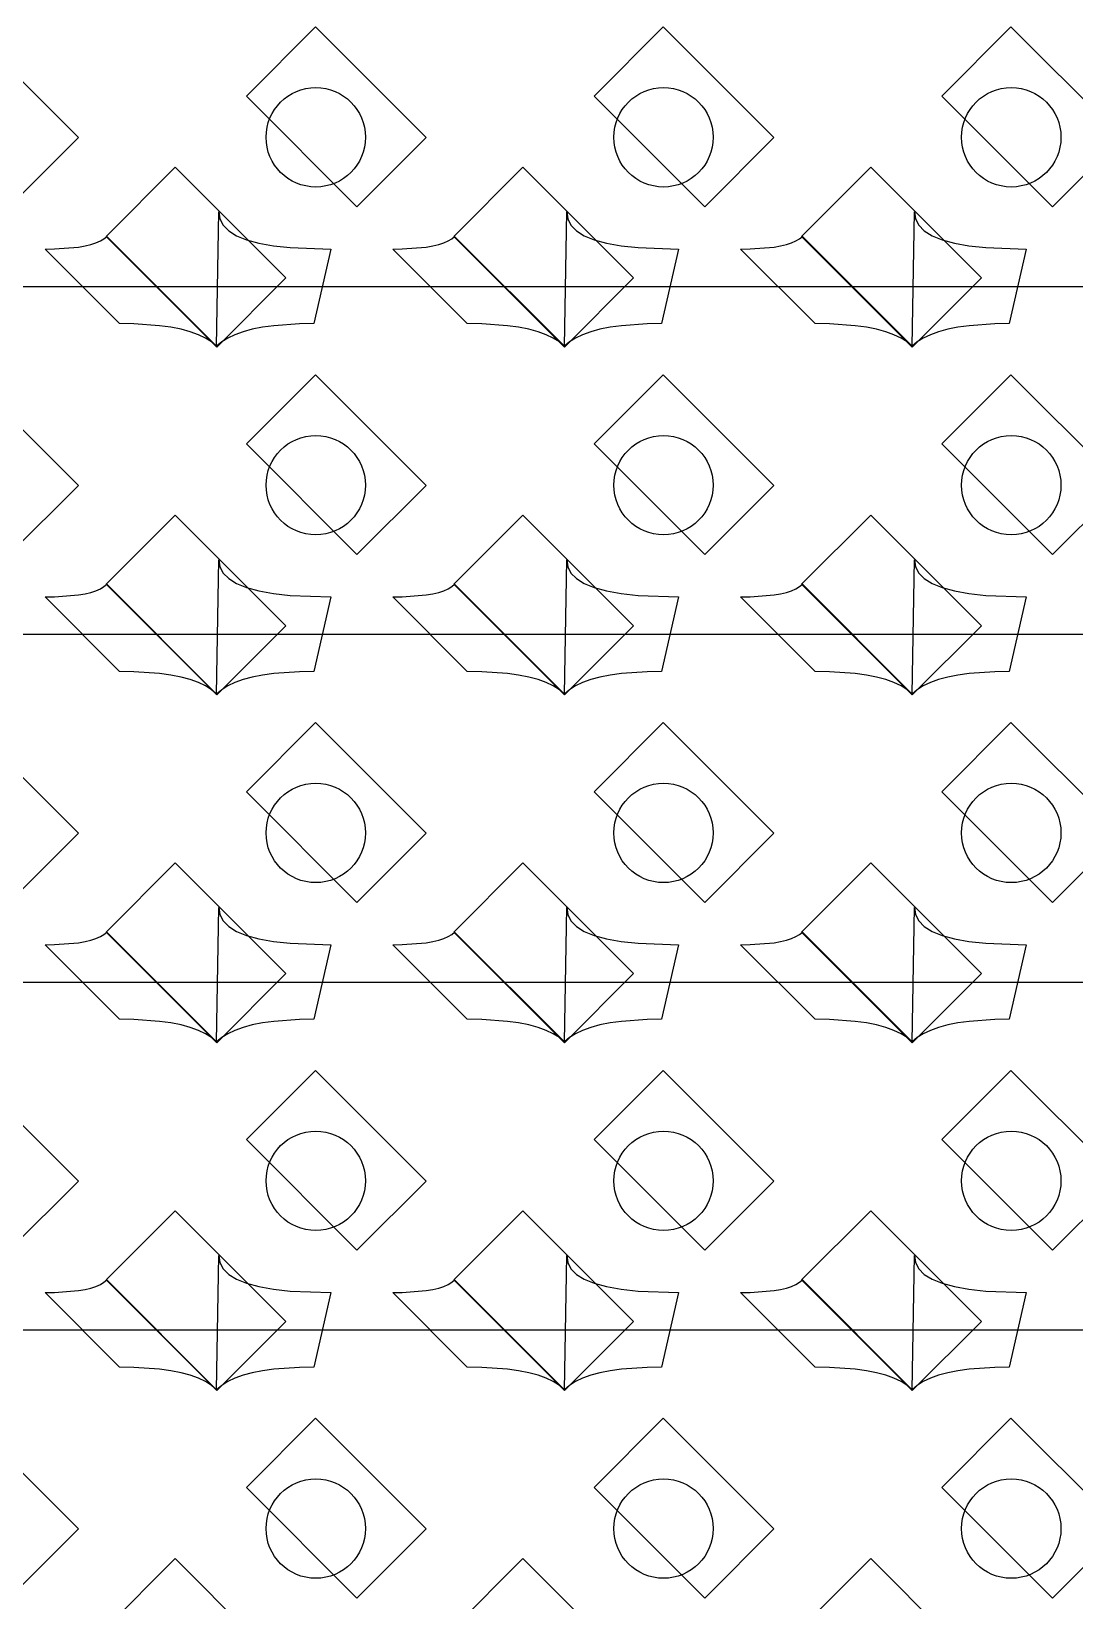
# Model space of a CAD drawing. Header units: inches. Extents: x 0.07 to 4.39, y 0.05 to 2.95.
# Drawn here: x 1.6828 to 1.8928, y 1.4955 to 1.8113 of the extents above; entities that cross this region are included whole.
import ezdxf

# ---------------------------------------------------------------- set-up
doc = ezdxf.new("R2010")
doc.units = ezdxf.units.IN
doc.header["$MEASUREMENT"] = 0
doc.layers.add('Top Layer', color=1, linetype='Continuous')

# ---------------------------------------------------------------- blocks, each defined once
blk = doc.blocks.new('0805_P_______________432')
at = {"layer": 'Top Layer'}
for p, q in [((-0.03937, 0.01575), (-0.01969, 0.01575)), ((-0.03937, -0.01575), (-0.03937, 0.01575)), ((-0.01969, 0.01575), (-0.01969, -0.01575)), ((0.01969, 0.01575), (0.03937, 0.01575)), ((0.01969, -0.01575), (0.01969, 0.01575)), ((0.03937, 0.01575), (0.03937, -0.01575)), ((-0.01969, -0.01575), (-0.03937, -0.01575)), ((0.03937, -0.01575), (0.01969, -0.01575))]:
    blk.add_line(p, q, dxfattribs=at)
blk = doc.blocks.new('0805_P_______________433')
at = {"layer": 'Top Layer'}
for p, q in [((-0.03937, 0.01575), (-0.01969, 0.01575)), ((-0.03937, -0.01575), (-0.03937, 0.01575)), ((-0.01969, 0.01575), (-0.01969, -0.01575)), ((0.01969, 0.01575), (0.03937, 0.01575)), ((0.01969, -0.01575), (0.01969, 0.01575)), ((0.03937, 0.01575), (0.03937, -0.01575)), ((-0.01969, -0.01575), (-0.03937, -0.01575)), ((0.03937, -0.01575), (0.01969, -0.01575))]:
    blk.add_line(p, q, dxfattribs=at)
blk = doc.blocks.new('0805_P_______________434')
at = {"layer": 'Top Layer'}
for p, q in [((-0.03937, 0.01575), (-0.01969, 0.01575)), ((-0.03937, -0.01575), (-0.03937, 0.01575)), ((-0.01969, 0.01575), (-0.01969, -0.01575)), ((0.01969, 0.01575), (0.03937, 0.01575)), ((0.01969, -0.01575), (0.01969, 0.01575)), ((0.03937, 0.01575), (0.03937, -0.01575)), ((-0.01969, -0.01575), (-0.03937, -0.01575)), ((0.03937, -0.01575), (0.01969, -0.01575))]:
    blk.add_line(p, q, dxfattribs=at)
blk = doc.blocks.new('0805_P_______________435')
at = {"layer": 'Top Layer'}
for p, q in [((-0.03937, 0.01575), (-0.01969, 0.01575)), ((-0.03937, -0.01575), (-0.03937, 0.01575)), ((-0.01969, 0.01575), (-0.01969, -0.01575)), ((0.01969, 0.01575), (0.03937, 0.01575)), ((0.01969, -0.01575), (0.01969, 0.01575)), ((0.03937, 0.01575), (0.03937, -0.01575)), ((-0.01969, -0.01575), (-0.03937, -0.01575)), ((0.03937, -0.01575), (0.01969, -0.01575))]:
    blk.add_line(p, q, dxfattribs=at)
blk = doc.blocks.new('0805_P_______________472')
at = {"layer": 'Top Layer'}
for p, q in [((-0.03937, 0.01575), (-0.01969, 0.01575)), ((-0.03937, -0.01575), (-0.03937, 0.01575)), ((-0.01969, 0.01575), (-0.01969, -0.01575)), ((0.01969, 0.01575), (0.03937, 0.01575)), ((0.01969, -0.01575), (0.01969, 0.01575)), ((0.03937, 0.01575), (0.03937, -0.01575)), ((-0.01969, -0.01575), (-0.03937, -0.01575)), ((0.03937, -0.01575), (0.01969, -0.01575))]:
    blk.add_line(p, q, dxfattribs=at)
blk = doc.blocks.new('0805_P_______________473')
at = {"layer": 'Top Layer'}
for p, q in [((-0.03937, 0.01575), (-0.01969, 0.01575)), ((-0.03937, -0.01575), (-0.03937, 0.01575)), ((-0.01969, 0.01575), (-0.01969, -0.01575)), ((0.01969, 0.01575), (0.03937, 0.01575)), ((0.01969, -0.01575), (0.01969, 0.01575)), ((0.03937, 0.01575), (0.03937, -0.01575)), ((-0.01969, -0.01575), (-0.03937, -0.01575)), ((0.03937, -0.01575), (0.01969, -0.01575))]:
    blk.add_line(p, q, dxfattribs=at)
blk = doc.blocks.new('0805_P_______________474')
at = {"layer": 'Top Layer'}
for p, q in [((-0.03937, 0.01575), (-0.01969, 0.01575)), ((-0.03937, -0.01575), (-0.03937, 0.01575)), ((-0.01969, 0.01575), (-0.01969, -0.01575)), ((0.01969, 0.01575), (0.03937, 0.01575)), ((0.01969, -0.01575), (0.01969, 0.01575)), ((0.03937, 0.01575), (0.03937, -0.01575)), ((-0.01969, -0.01575), (-0.03937, -0.01575)), ((0.03937, -0.01575), (0.01969, -0.01575))]:
    blk.add_line(p, q, dxfattribs=at)
blk = doc.blocks.new('0805_P_______________475')
at = {"layer": 'Top Layer'}
for p, q in [((-0.03937, 0.01575), (-0.01969, 0.01575)), ((-0.03937, -0.01575), (-0.03937, 0.01575)), ((-0.01969, 0.01575), (-0.01969, -0.01575)), ((0.01969, 0.01575), (0.03937, 0.01575)), ((0.01969, -0.01575), (0.01969, 0.01575)), ((0.03937, 0.01575), (0.03937, -0.01575)), ((-0.01969, -0.01575), (-0.03937, -0.01575)), ((0.03937, -0.01575), (0.01969, -0.01575))]:
    blk.add_line(p, q, dxfattribs=at)
blk = doc.blocks.new('0805_P_______________512')
at = {"layer": 'Top Layer'}
for p, q in [((-0.03937, 0.01575), (-0.01969, 0.01575)), ((-0.03937, -0.01575), (-0.03937, 0.01575)), ((-0.01969, 0.01575), (-0.01969, -0.01575)), ((0.01969, 0.01575), (0.03937, 0.01575)), ((0.01969, -0.01575), (0.01969, 0.01575)), ((0.03937, 0.01575), (0.03937, -0.01575)), ((-0.01969, -0.01575), (-0.03937, -0.01575)), ((0.03937, -0.01575), (0.01969, -0.01575))]:
    blk.add_line(p, q, dxfattribs=at)
blk = doc.blocks.new('0805_P_______________513')
at = {"layer": 'Top Layer'}
for p, q in [((-0.03937, 0.01575), (-0.01969, 0.01575)), ((-0.03937, -0.01575), (-0.03937, 0.01575)), ((-0.01969, 0.01575), (-0.01969, -0.01575)), ((0.01969, 0.01575), (0.03937, 0.01575)), ((0.01969, -0.01575), (0.01969, 0.01575)), ((0.03937, 0.01575), (0.03937, -0.01575)), ((-0.01969, -0.01575), (-0.03937, -0.01575)), ((0.03937, -0.01575), (0.01969, -0.01575))]:
    blk.add_line(p, q, dxfattribs=at)
blk = doc.blocks.new('0805_P_______________514')
at = {"layer": 'Top Layer'}
for p, q in [((-0.03937, 0.01575), (-0.01969, 0.01575)), ((-0.03937, -0.01575), (-0.03937, 0.01575)), ((-0.01969, 0.01575), (-0.01969, -0.01575)), ((0.01969, 0.01575), (0.03937, 0.01575)), ((0.01969, -0.01575), (0.01969, 0.01575)), ((0.03937, 0.01575), (0.03937, -0.01575)), ((-0.01969, -0.01575), (-0.03937, -0.01575)), ((0.03937, -0.01575), (0.01969, -0.01575))]:
    blk.add_line(p, q, dxfattribs=at)
blk = doc.blocks.new('0805_P_______________515')
at = {"layer": 'Top Layer'}
for p, q in [((-0.03937, 0.01575), (-0.01969, 0.01575)), ((-0.03937, -0.01575), (-0.03937, 0.01575)), ((-0.01969, 0.01575), (-0.01969, -0.01575)), ((0.01969, 0.01575), (0.03937, 0.01575)), ((0.01969, -0.01575), (0.01969, 0.01575)), ((0.03937, 0.01575), (0.03937, -0.01575)), ((-0.01969, -0.01575), (-0.03937, -0.01575)), ((0.03937, -0.01575), (0.01969, -0.01575))]:
    blk.add_line(p, q, dxfattribs=at)
blk = doc.blocks.new('0805_P_______________552')
at = {"layer": 'Top Layer'}
for p, q in [((-0.03937, 0.01575), (-0.01969, 0.01575)), ((-0.03937, -0.01575), (-0.03937, 0.01575)), ((-0.01969, 0.01575), (-0.01969, -0.01575)), ((0.01969, 0.01575), (0.03937, 0.01575)), ((0.01969, -0.01575), (0.01969, 0.01575)), ((0.03937, 0.01575), (0.03937, -0.01575)), ((-0.01969, -0.01575), (-0.03937, -0.01575)), ((0.03937, -0.01575), (0.01969, -0.01575))]:
    blk.add_line(p, q, dxfattribs=at)
blk = doc.blocks.new('0805_P_______________553')
at = {"layer": 'Top Layer'}
for p, q in [((-0.03937, 0.01575), (-0.01969, 0.01575)), ((-0.03937, -0.01575), (-0.03937, 0.01575)), ((-0.01969, 0.01575), (-0.01969, -0.01575)), ((0.01969, 0.01575), (0.03937, 0.01575)), ((0.01969, -0.01575), (0.01969, 0.01575)), ((0.03937, 0.01575), (0.03937, -0.01575)), ((-0.01969, -0.01575), (-0.03937, -0.01575)), ((0.03937, -0.01575), (0.01969, -0.01575))]:
    blk.add_line(p, q, dxfattribs=at)
blk = doc.blocks.new('0805_P_______________554')
at = {"layer": 'Top Layer'}
for p, q in [((-0.03937, 0.01575), (-0.01969, 0.01575)), ((-0.03937, -0.01575), (-0.03937, 0.01575)), ((-0.01969, 0.01575), (-0.01969, -0.01575)), ((0.01969, 0.01575), (0.03937, 0.01575)), ((0.01969, -0.01575), (0.01969, 0.01575)), ((0.03937, 0.01575), (0.03937, -0.01575)), ((-0.01969, -0.01575), (-0.03937, -0.01575)), ((0.03937, -0.01575), (0.01969, -0.01575))]:
    blk.add_line(p, q, dxfattribs=at)
blk = doc.blocks.new('0805_P_______________555')
at = {"layer": 'Top Layer'}
for p, q in [((-0.03937, 0.01575), (-0.01969, 0.01575)), ((-0.03937, -0.01575), (-0.03937, 0.01575)), ((-0.01969, 0.01575), (-0.01969, -0.01575)), ((0.01969, 0.01575), (0.03937, 0.01575)), ((0.01969, -0.01575), (0.01969, 0.01575)), ((0.03937, 0.01575), (0.03937, -0.01575)), ((-0.01969, -0.01575), (-0.03937, -0.01575)), ((0.03937, -0.01575), (0.01969, -0.01575))]:
    blk.add_line(p, q, dxfattribs=at)
blk = doc.blocks.new('0805_P_______________592')
at = {"layer": 'Top Layer'}
for p, q in [((-0.03937, 0.01575), (-0.01969, 0.01575)), ((-0.03937, -0.01575), (-0.03937, 0.01575)), ((-0.01969, 0.01575), (-0.01969, -0.01575)), ((0.01969, 0.01575), (0.03937, 0.01575)), ((0.01969, -0.01575), (0.01969, 0.01575)), ((0.03937, 0.01575), (0.03937, -0.01575)), ((-0.01969, -0.01575), (-0.03937, -0.01575)), ((0.03937, -0.01575), (0.01969, -0.01575))]:
    blk.add_line(p, q, dxfattribs=at)
blk = doc.blocks.new('0805_P_______________593')
at = {"layer": 'Top Layer'}
for p, q in [((-0.03937, 0.01575), (-0.01969, 0.01575)), ((-0.03937, -0.01575), (-0.03937, 0.01575)), ((-0.01969, 0.01575), (-0.01969, -0.01575)), ((0.01969, 0.01575), (0.03937, 0.01575)), ((0.01969, -0.01575), (0.01969, 0.01575)), ((0.03937, 0.01575), (0.03937, -0.01575)), ((-0.01969, -0.01575), (-0.03937, -0.01575)), ((0.03937, -0.01575), (0.01969, -0.01575))]:
    blk.add_line(p, q, dxfattribs=at)
blk = doc.blocks.new('0805_P_______________594')
at = {"layer": 'Top Layer'}
for p, q in [((-0.03937, 0.01575), (-0.01969, 0.01575)), ((-0.03937, -0.01575), (-0.03937, 0.01575)), ((-0.01969, 0.01575), (-0.01969, -0.01575)), ((0.01969, 0.01575), (0.03937, 0.01575)), ((0.01969, -0.01575), (0.01969, 0.01575)), ((0.03937, 0.01575), (0.03937, -0.01575)), ((-0.01969, -0.01575), (-0.03937, -0.01575)), ((0.03937, -0.01575), (0.01969, -0.01575))]:
    blk.add_line(p, q, dxfattribs=at)
blk = doc.blocks.new('0805_P_______________595')
at = {"layer": 'Top Layer'}
for p, q in [((-0.03937, 0.01575), (-0.01969, 0.01575)), ((-0.03937, -0.01575), (-0.03937, 0.01575)), ((-0.01969, 0.01575), (-0.01969, -0.01575)), ((0.01969, 0.01575), (0.03937, 0.01575)), ((0.01969, -0.01575), (0.01969, 0.01575)), ((0.03937, 0.01575), (0.03937, -0.01575)), ((-0.01969, -0.01575), (-0.03937, -0.01575)), ((0.03937, -0.01575), (0.01969, -0.01575))]:
    blk.add_line(p, q, dxfattribs=at)
blk = doc.blocks.new('0805_P_______________632')
at = {"layer": 'Top Layer'}
for p, q in [((-0.03937, 0.01575), (-0.01969, 0.01575)), ((-0.03937, -0.01575), (-0.03937, 0.01575)), ((-0.01969, 0.01575), (-0.01969, -0.01575)), ((0.01969, 0.01575), (0.03937, 0.01575)), ((0.01969, -0.01575), (0.01969, 0.01575)), ((0.03937, 0.01575), (0.03937, -0.01575)), ((-0.01969, -0.01575), (-0.03937, -0.01575)), ((0.03937, -0.01575), (0.01969, -0.01575))]:
    blk.add_line(p, q, dxfattribs=at)
blk = doc.blocks.new('0805_P_______________633')
at = {"layer": 'Top Layer'}
for p, q in [((-0.03937, 0.01575), (-0.01969, 0.01575)), ((-0.03937, -0.01575), (-0.03937, 0.01575)), ((-0.01969, 0.01575), (-0.01969, -0.01575)), ((0.01969, 0.01575), (0.03937, 0.01575)), ((0.01969, -0.01575), (0.01969, 0.01575)), ((0.03937, 0.01575), (0.03937, -0.01575)), ((-0.01969, -0.01575), (-0.03937, -0.01575)), ((0.03937, -0.01575), (0.01969, -0.01575))]:
    blk.add_line(p, q, dxfattribs=at)
blk = doc.blocks.new('0805_P_______________634')
at = {"layer": 'Top Layer'}
for p, q in [((-0.03937, 0.01575), (-0.01969, 0.01575)), ((-0.03937, -0.01575), (-0.03937, 0.01575)), ((-0.01969, 0.01575), (-0.01969, -0.01575)), ((0.01969, 0.01575), (0.03937, 0.01575)), ((0.01969, -0.01575), (0.01969, 0.01575)), ((0.03937, 0.01575), (0.03937, -0.01575)), ((-0.01969, -0.01575), (-0.03937, -0.01575)), ((0.03937, -0.01575), (0.01969, -0.01575))]:
    blk.add_line(p, q, dxfattribs=at)
blk = doc.blocks.new('0805_P_______________635')
at = {"layer": 'Top Layer'}
for p, q in [((-0.03937, 0.01575), (-0.01969, 0.01575)), ((-0.03937, -0.01575), (-0.03937, 0.01575)), ((-0.01969, 0.01575), (-0.01969, -0.01575)), ((0.01969, 0.01575), (0.03937, 0.01575)), ((0.01969, -0.01575), (0.01969, 0.01575)), ((0.03937, 0.01575), (0.03937, -0.01575)), ((-0.01969, -0.01575), (-0.03937, -0.01575)), ((0.03937, -0.01575), (0.01969, -0.01575))]:
    blk.add_line(p, q, dxfattribs=at)

msp = doc.modelspace()

# ---------------------------------------------------------------- linework, layer by layer
at = {"layer": 'Top Layer'}
for p, q in [((1.72005, 1.74795), (1.72051, 1.775)), ((1.72051, 1.775), (1.72071, 1.77357)), ((1.79005, 1.74795), (1.79051, 1.775)), ((1.79051, 1.775), (1.79071, 1.77357)), ((1.86005, 1.74795), (1.86051, 1.775)), ((1.86051, 1.775), (1.86071, 1.77357)), ((1.72071, 1.77357), (1.72137, 1.7723)), ((1.72137, 1.7723), (1.72248, 1.77117)), ((1.79071, 1.77357), (1.79137, 1.7723)), ((1.79137, 1.7723), (1.79248, 1.77117)), ((1.86071, 1.77357), (1.86137, 1.7723)), ((1.86137, 1.7723), (1.86248, 1.77117)), ((1.69474, 1.76842), (1.69576, 1.76875)), ((1.69576, 1.76875), (1.69664, 1.76914)), ((1.69664, 1.76914), (1.69737, 1.76957)), ((1.69737, 1.76957), (1.69795, 1.77005)), ((1.69795, 1.77005), (1.72005, 1.74795)), ((1.72248, 1.77117), (1.72405, 1.7702)), ((1.72405, 1.7702), (1.72607, 1.76937)), ((1.72607, 1.76937), (1.72855, 1.7687)), ((1.72855, 1.7687), (1.73148, 1.76818)), ((1.76474, 1.76842), (1.76576, 1.76875)), ((1.76576, 1.76875), (1.76664, 1.76914)), ((1.76664, 1.76914), (1.76737, 1.76957)), ((1.76737, 1.76957), (1.76795, 1.77005)), ((1.76795, 1.77005), (1.79005, 1.74795)), ((1.79248, 1.77117), (1.79405, 1.7702)), ((1.79405, 1.7702), (1.79607, 1.76937)), ((1.79607, 1.76937), (1.79855, 1.7687)), ((1.79855, 1.7687), (1.80148, 1.76818)), ((1.83474, 1.76842), (1.83576, 1.76875)), ((1.83576, 1.76875), (1.83664, 1.76914)), ((1.83664, 1.76914), (1.83737, 1.76957)), ((1.83737, 1.76957), (1.83795, 1.77005)), ((1.83795, 1.77005), (1.86005, 1.74795)), ((1.86248, 1.77117), (1.86405, 1.7702)), ((1.86405, 1.7702), (1.86607, 1.76937)), ((1.86607, 1.76937), (1.86855, 1.7687)), ((1.86855, 1.7687), (1.87148, 1.76818)), ((1.68551, 1.7675), (1.68741, 1.76753)), ((1.70051, 1.7525), (1.68551, 1.7675)), ((1.68741, 1.76753), (1.69225, 1.76791)), ((1.69225, 1.76791), (1.69356, 1.76814)), ((1.69356, 1.76814), (1.69474, 1.76842)), ((1.73148, 1.76818), (1.73487, 1.7678)), ((1.73487, 1.7678), (1.74301, 1.7675)), ((1.74301, 1.7675), (1.7396, 1.7525)), ((1.75551, 1.7675), (1.75741, 1.76753)), ((1.77051, 1.7525), (1.75551, 1.7675)), ((1.75741, 1.76753), (1.76225, 1.76791)), ((1.76225, 1.76791), (1.76356, 1.76814)), ((1.76356, 1.76814), (1.76474, 1.76842)), ((1.80148, 1.76818), (1.80487, 1.7678)), ((1.80487, 1.7678), (1.81301, 1.7675)), ((1.81301, 1.7675), (1.8096, 1.7525)), ((1.82551, 1.7675), (1.82741, 1.76753)), ((1.84051, 1.7525), (1.82551, 1.7675)), ((1.82741, 1.76753), (1.83225, 1.76791)), ((1.83225, 1.76791), (1.83356, 1.76814)), ((1.83356, 1.76814), (1.83474, 1.76842)), ((1.87148, 1.76818), (1.87487, 1.7678)), ((1.87487, 1.7678), (1.88301, 1.7675)), ((1.88301, 1.7675), (1.8796, 1.7525)), ((1.57588, 1.76), (1.78588, 1.76)), ((1.78588, 1.76), (2.13588, 1.76)), ((1.7034, 1.75245), (1.70051, 1.7525)), ((1.70857, 1.75209), (1.7034, 1.75245)), ((1.71084, 1.75177), (1.70857, 1.75209)), ((1.7129, 1.75136), (1.71084, 1.75177)), ((1.71475, 1.75086), (1.7129, 1.75136)), ((1.71639, 1.75027), (1.71475, 1.75086)), ((1.71782, 1.74959), (1.71639, 1.75027)), ((1.71904, 1.74882), (1.71782, 1.74959)), ((1.72229, 1.74959), (1.72107, 1.74882)), ((1.72372, 1.75027), (1.72229, 1.74959)), ((1.72536, 1.75086), (1.72372, 1.75027)), ((1.72721, 1.75136), (1.72536, 1.75086)), ((1.72927, 1.75177), (1.72721, 1.75136)), ((1.73154, 1.75209), (1.72927, 1.75177)), ((1.73671, 1.75245), (1.73154, 1.75209)), ((1.7396, 1.7525), (1.73671, 1.75245)), ((1.7734, 1.75245), (1.77051, 1.7525)), ((1.77857, 1.75209), (1.7734, 1.75245)), ((1.78084, 1.75177), (1.77857, 1.75209)), ((1.7829, 1.75136), (1.78084, 1.75177)), ((1.78475, 1.75086), (1.7829, 1.75136)), ((1.78639, 1.75027), (1.78475, 1.75086)), ((1.78782, 1.74959), (1.78639, 1.75027)), ((1.78904, 1.74882), (1.78782, 1.74959)), ((1.79229, 1.74959), (1.79107, 1.74882)), ((1.79372, 1.75027), (1.79229, 1.74959)), ((1.79536, 1.75086), (1.79372, 1.75027)), ((1.79721, 1.75136), (1.79536, 1.75086)), ((1.79927, 1.75177), (1.79721, 1.75136)), ((1.80154, 1.75209), (1.79927, 1.75177)), ((1.80671, 1.75245), (1.80154, 1.75209)), ((1.8096, 1.7525), (1.80671, 1.75245)), ((1.8434, 1.75245), (1.84051, 1.7525)), ((1.84857, 1.75209), (1.8434, 1.75245)), ((1.85084, 1.75177), (1.84857, 1.75209)), ((1.8529, 1.75136), (1.85084, 1.75177)), ((1.85475, 1.75086), (1.8529, 1.75136)), ((1.85639, 1.75027), (1.85475, 1.75086)), ((1.85782, 1.74959), (1.85639, 1.75027)), ((1.85904, 1.74882), (1.85782, 1.74959)), ((1.86229, 1.74959), (1.86107, 1.74882)), ((1.86372, 1.75027), (1.86229, 1.74959)), ((1.86536, 1.75086), (1.86372, 1.75027)), ((1.86721, 1.75136), (1.86536, 1.75086)), ((1.86927, 1.75177), (1.86721, 1.75136)), ((1.87154, 1.75209), (1.86927, 1.75177)), ((1.87671, 1.75245), (1.87154, 1.75209)), ((1.8796, 1.7525), (1.87671, 1.75245)), ((1.72005, 1.74795), (1.71904, 1.74882)), ((1.72107, 1.74882), (1.72005, 1.74795)), ((1.79005, 1.74795), (1.78904, 1.74882)), ((1.79107, 1.74882), (1.79005, 1.74795)), ((1.86005, 1.74795), (1.85904, 1.74882)), ((1.86107, 1.74882), (1.86005, 1.74795)), ((1.72005, 1.67795), (1.72051, 1.705)), ((1.72051, 1.705), (1.72071, 1.70358)), ((1.72071, 1.70358), (1.72137, 1.7023)), ((1.72137, 1.7023), (1.72248, 1.70118)), ((1.79005, 1.67795), (1.79051, 1.705)), ((1.79051, 1.705), (1.79071, 1.70358)), ((1.79071, 1.70358), (1.79137, 1.7023)), ((1.79137, 1.7023), (1.79248, 1.70118)), ((1.86005, 1.67795), (1.86051, 1.705)), ((1.86051, 1.705), (1.86071, 1.70358)), ((1.86071, 1.70358), (1.86137, 1.7023)), ((1.86137, 1.7023), (1.86248, 1.70118)), ((1.69576, 1.69875), (1.69664, 1.69914)), ((1.69664, 1.69914), (1.69737, 1.69957)), ((1.69737, 1.69957), (1.69795, 1.70006)), ((1.69795, 1.70006), (1.72005, 1.67795)), ((1.72248, 1.70118), (1.72405, 1.7002)), ((1.72405, 1.7002), (1.72607, 1.69938)), ((1.72607, 1.69938), (1.72855, 1.6987)), ((1.76576, 1.69875), (1.76664, 1.69914)), ((1.76664, 1.69914), (1.76737, 1.69957)), ((1.76737, 1.69957), (1.76795, 1.70006)), ((1.76795, 1.70006), (1.79005, 1.67795)), ((1.79248, 1.70118), (1.79405, 1.7002)), ((1.79405, 1.7002), (1.79607, 1.69938)), ((1.79607, 1.69938), (1.79855, 1.6987)), ((1.83576, 1.69875), (1.83664, 1.69914)), ((1.83664, 1.69914), (1.83737, 1.69957)), ((1.83737, 1.69957), (1.83795, 1.70006)), ((1.83795, 1.70006), (1.86005, 1.67795)), ((1.86248, 1.70118), (1.86405, 1.7002)), ((1.86405, 1.7002), (1.86607, 1.69938)), ((1.86607, 1.69938), (1.86855, 1.6987)), ((1.68551, 1.6975), (1.68741, 1.69753)), ((1.70051, 1.6825), (1.68551, 1.6975)), ((1.68741, 1.69753), (1.69225, 1.69791)), ((1.69225, 1.69791), (1.69356, 1.69814)), ((1.69356, 1.69814), (1.69474, 1.69842)), ((1.69474, 1.69842), (1.69576, 1.69875)), ((1.72855, 1.6987), (1.73148, 1.69817)), ((1.73148, 1.69817), (1.73487, 1.6978)), ((1.73487, 1.6978), (1.74301, 1.6975)), ((1.74301, 1.6975), (1.7396, 1.6825)), ((1.75551, 1.6975), (1.75741, 1.69753)), ((1.77051, 1.6825), (1.75551, 1.6975)), ((1.75741, 1.69753), (1.76225, 1.69791)), ((1.76225, 1.69791), (1.76356, 1.69814)), ((1.76356, 1.69814), (1.76474, 1.69842)), ((1.76474, 1.69842), (1.76576, 1.69875)), ((1.79855, 1.6987), (1.80148, 1.69817)), ((1.80148, 1.69817), (1.80487, 1.6978)), ((1.80487, 1.6978), (1.81301, 1.6975)), ((1.81301, 1.6975), (1.8096, 1.6825)), ((1.82551, 1.6975), (1.82741, 1.69753)), ((1.84051, 1.6825), (1.82551, 1.6975)), ((1.82741, 1.69753), (1.83225, 1.69791)), ((1.83225, 1.69791), (1.83356, 1.69814)), ((1.83356, 1.69814), (1.83474, 1.69842)), ((1.83474, 1.69842), (1.83576, 1.69875)), ((1.86855, 1.6987), (1.87148, 1.69817)), ((1.87148, 1.69817), (1.87487, 1.6978)), ((1.87487, 1.6978), (1.88301, 1.6975)), ((1.88301, 1.6975), (1.8796, 1.6825)), ((1.64588, 1.69), (1.85588, 1.69)), ((1.85588, 1.69), (2.20588, 1.69)), ((1.7034, 1.68245), (1.70051, 1.6825)), ((1.70857, 1.68209), (1.7034, 1.68245)), ((1.71084, 1.68177), (1.70857, 1.68209)), ((1.7129, 1.68136), (1.71084, 1.68177)), ((1.71475, 1.68086), (1.7129, 1.68136)), ((1.71639, 1.68027), (1.71475, 1.68086)), ((1.71782, 1.67959), (1.71639, 1.68027)), ((1.72372, 1.68027), (1.72229, 1.67959)), ((1.72536, 1.68086), (1.72372, 1.68027)), ((1.72721, 1.68136), (1.72536, 1.68086)), ((1.72927, 1.68177), (1.72721, 1.68136)), ((1.73154, 1.68209), (1.72927, 1.68177)), ((1.73671, 1.68245), (1.73154, 1.68209)), ((1.7396, 1.6825), (1.73671, 1.68245)), ((1.7734, 1.68245), (1.77051, 1.6825)), ((1.77857, 1.68209), (1.7734, 1.68245)), ((1.78084, 1.68177), (1.77857, 1.68209)), ((1.7829, 1.68136), (1.78084, 1.68177)), ((1.78475, 1.68086), (1.7829, 1.68136)), ((1.78639, 1.68027), (1.78475, 1.68086)), ((1.78782, 1.67959), (1.78639, 1.68027)), ((1.79372, 1.68027), (1.79229, 1.67959)), ((1.79536, 1.68086), (1.79372, 1.68027)), ((1.79721, 1.68136), (1.79536, 1.68086)), ((1.79927, 1.68177), (1.79721, 1.68136)), ((1.80154, 1.68209), (1.79927, 1.68177)), ((1.80671, 1.68245), (1.80154, 1.68209)), ((1.8096, 1.6825), (1.80671, 1.68245)), ((1.8434, 1.68245), (1.84051, 1.6825)), ((1.84857, 1.68209), (1.8434, 1.68245)), ((1.85084, 1.68177), (1.84857, 1.68209)), ((1.8529, 1.68136), (1.85084, 1.68177)), ((1.85475, 1.68086), (1.8529, 1.68136)), ((1.85639, 1.68027), (1.85475, 1.68086)), ((1.85782, 1.67959), (1.85639, 1.68027)), ((1.86372, 1.68027), (1.86229, 1.67959)), ((1.86536, 1.68086), (1.86372, 1.68027)), ((1.86721, 1.68136), (1.86536, 1.68086)), ((1.86927, 1.68177), (1.86721, 1.68136)), ((1.87154, 1.68209), (1.86927, 1.68177)), ((1.87671, 1.68245), (1.87154, 1.68209)), ((1.8796, 1.6825), (1.87671, 1.68245)), ((1.71904, 1.67882), (1.71782, 1.67959)), ((1.72005, 1.67795), (1.71904, 1.67882)), ((1.72107, 1.67882), (1.72005, 1.67795)), ((1.72229, 1.67959), (1.72107, 1.67882)), ((1.78904, 1.67882), (1.78782, 1.67959)), ((1.79005, 1.67795), (1.78904, 1.67882)), ((1.79107, 1.67882), (1.79005, 1.67795)), ((1.79229, 1.67959), (1.79107, 1.67882)), ((1.85904, 1.67882), (1.85782, 1.67959)), ((1.86005, 1.67795), (1.85904, 1.67882)), ((1.86107, 1.67882), (1.86005, 1.67795)), ((1.86229, 1.67959), (1.86107, 1.67882)), ((1.72005, 1.60795), (1.72051, 1.635)), ((1.72051, 1.635), (1.72071, 1.63357)), ((1.72071, 1.63357), (1.72137, 1.6323)), ((1.79005, 1.60795), (1.79051, 1.635)), ((1.79051, 1.635), (1.79071, 1.63357)), ((1.79071, 1.63357), (1.79137, 1.6323)), ((1.86005, 1.60795), (1.86051, 1.635)), ((1.86051, 1.635), (1.86071, 1.63357)), ((1.86071, 1.63357), (1.86137, 1.6323)), ((1.69664, 1.62914), (1.69737, 1.62957)), ((1.69737, 1.62957), (1.69795, 1.63006)), ((1.69795, 1.63006), (1.72005, 1.60795)), ((1.72137, 1.6323), (1.72248, 1.63118)), ((1.72248, 1.63118), (1.72405, 1.6302)), ((1.72405, 1.6302), (1.72607, 1.62938)), ((1.76664, 1.62914), (1.76737, 1.62957)), ((1.76737, 1.62957), (1.76795, 1.63006)), ((1.76795, 1.63006), (1.79005, 1.60795)), ((1.79137, 1.6323), (1.79248, 1.63118)), ((1.79248, 1.63118), (1.79405, 1.6302)), ((1.79405, 1.6302), (1.79607, 1.62938)), ((1.83664, 1.62914), (1.83737, 1.62957)), ((1.83737, 1.62957), (1.83795, 1.63006)), ((1.83795, 1.63006), (1.86005, 1.60795)), ((1.86137, 1.6323), (1.86248, 1.63118)), ((1.86248, 1.63118), (1.86405, 1.6302)), ((1.86405, 1.6302), (1.86607, 1.62938)), ((1.68551, 1.6275), (1.68741, 1.62753)), ((1.70051, 1.6125), (1.68551, 1.6275)), ((1.68741, 1.62753), (1.69225, 1.62791)), ((1.69225, 1.62791), (1.69356, 1.62814)), ((1.69356, 1.62814), (1.69474, 1.62842)), ((1.69474, 1.62842), (1.69576, 1.62875)), ((1.69576, 1.62875), (1.69664, 1.62914)), ((1.72607, 1.62938), (1.72855, 1.6287)), ((1.72855, 1.6287), (1.73148, 1.62817)), ((1.73148, 1.62817), (1.73487, 1.6278)), ((1.73487, 1.6278), (1.74301, 1.6275)), ((1.74301, 1.6275), (1.7396, 1.6125)), ((1.75551, 1.6275), (1.75741, 1.62753)), ((1.77051, 1.6125), (1.75551, 1.6275)), ((1.75741, 1.62753), (1.76225, 1.62791)), ((1.76225, 1.62791), (1.76356, 1.62814)), ((1.76356, 1.62814), (1.76474, 1.62842)), ((1.76474, 1.62842), (1.76576, 1.62875)), ((1.76576, 1.62875), (1.76664, 1.62914)), ((1.79607, 1.62938), (1.79855, 1.6287)), ((1.79855, 1.6287), (1.80148, 1.62817)), ((1.80148, 1.62817), (1.80487, 1.6278)), ((1.80487, 1.6278), (1.81301, 1.6275)), ((1.81301, 1.6275), (1.8096, 1.6125)), ((1.82551, 1.6275), (1.82741, 1.62753)), ((1.84051, 1.6125), (1.82551, 1.6275)), ((1.82741, 1.62753), (1.83225, 1.62791)), ((1.83225, 1.62791), (1.83356, 1.62814)), ((1.83356, 1.62814), (1.83474, 1.62842)), ((1.83474, 1.62842), (1.83576, 1.62875)), ((1.83576, 1.62875), (1.83664, 1.62914)), ((1.86607, 1.62938), (1.86855, 1.6287)), ((1.86855, 1.6287), (1.87148, 1.62817)), ((1.87148, 1.62817), (1.87487, 1.6278)), ((1.87487, 1.6278), (1.88301, 1.6275)), ((1.88301, 1.6275), (1.8796, 1.6125)), ((1.57588, 1.62), (1.78588, 1.62)), ((1.78588, 1.62), (1.99588, 1.62)), ((1.7034, 1.61245), (1.70051, 1.6125)), ((1.70857, 1.61209), (1.7034, 1.61245)), ((1.71084, 1.61177), (1.70857, 1.61209)), ((1.7129, 1.61136), (1.71084, 1.61177)), ((1.71475, 1.61086), (1.7129, 1.61136)), ((1.71639, 1.61027), (1.71475, 1.61086)), ((1.72536, 1.61086), (1.72372, 1.61027)), ((1.72721, 1.61136), (1.72536, 1.61086)), ((1.72927, 1.61177), (1.72721, 1.61136)), ((1.73154, 1.61209), (1.72927, 1.61177)), ((1.73671, 1.61245), (1.73154, 1.61209)), ((1.7396, 1.6125), (1.73671, 1.61245)), ((1.7734, 1.61245), (1.77051, 1.6125)), ((1.77857, 1.61209), (1.7734, 1.61245)), ((1.78084, 1.61177), (1.77857, 1.61209)), ((1.7829, 1.61136), (1.78084, 1.61177)), ((1.78475, 1.61086), (1.7829, 1.61136)), ((1.78639, 1.61027), (1.78475, 1.61086)), ((1.79536, 1.61086), (1.79372, 1.61027)), ((1.79721, 1.61136), (1.79536, 1.61086)), ((1.79927, 1.61177), (1.79721, 1.61136)), ((1.80154, 1.61209), (1.79927, 1.61177)), ((1.80671, 1.61245), (1.80154, 1.61209)), ((1.8096, 1.6125), (1.80671, 1.61245)), ((1.8434, 1.61245), (1.84051, 1.6125)), ((1.84857, 1.61209), (1.8434, 1.61245)), ((1.85084, 1.61177), (1.84857, 1.61209)), ((1.8529, 1.61136), (1.85084, 1.61177)), ((1.85475, 1.61086), (1.8529, 1.61136)), ((1.85639, 1.61027), (1.85475, 1.61086)), ((1.86536, 1.61086), (1.86372, 1.61027)), ((1.86721, 1.61136), (1.86536, 1.61086)), ((1.86927, 1.61177), (1.86721, 1.61136)), ((1.87154, 1.61209), (1.86927, 1.61177)), ((1.87671, 1.61245), (1.87154, 1.61209)), ((1.8796, 1.6125), (1.87671, 1.61245)), ((1.71782, 1.60959), (1.71639, 1.61027)), ((1.71904, 1.60882), (1.71782, 1.60959)), ((1.72005, 1.60795), (1.71904, 1.60882)), ((1.72107, 1.60882), (1.72005, 1.60795)), ((1.72229, 1.60959), (1.72107, 1.60882)), ((1.72372, 1.61027), (1.72229, 1.60959)), ((1.78782, 1.60959), (1.78639, 1.61027)), ((1.78904, 1.60882), (1.78782, 1.60959)), ((1.79005, 1.60795), (1.78904, 1.60882)), ((1.79107, 1.60882), (1.79005, 1.60795)), ((1.79229, 1.60959), (1.79107, 1.60882)), ((1.79372, 1.61027), (1.79229, 1.60959)), ((1.85782, 1.60959), (1.85639, 1.61027)), ((1.85904, 1.60882), (1.85782, 1.60959)), ((1.86005, 1.60795), (1.85904, 1.60882)), ((1.86107, 1.60882), (1.86005, 1.60795)), ((1.86229, 1.60959), (1.86107, 1.60882)), ((1.86372, 1.61027), (1.86229, 1.60959)), ((1.72005, 1.53795), (1.72051, 1.565)), ((1.72051, 1.565), (1.72071, 1.56357)), ((1.72071, 1.56357), (1.72137, 1.5623)), ((1.79005, 1.53795), (1.79051, 1.565)), ((1.79051, 1.565), (1.79071, 1.56357)), ((1.79071, 1.56357), (1.79137, 1.5623)), ((1.86005, 1.53795), (1.86051, 1.565)), ((1.86051, 1.565), (1.86071, 1.56357)), ((1.86071, 1.56357), (1.86137, 1.5623)), ((1.72137, 1.5623), (1.72248, 1.56117)), ((1.72248, 1.56117), (1.72405, 1.5602)), ((1.72405, 1.5602), (1.72607, 1.55937)), ((1.79137, 1.5623), (1.79248, 1.56117)), ((1.79248, 1.56117), (1.79405, 1.5602)), ((1.79405, 1.5602), (1.79607, 1.55937)), ((1.86137, 1.5623), (1.86248, 1.56117)), ((1.86248, 1.56117), (1.86405, 1.5602)), ((1.86405, 1.5602), (1.86607, 1.55937)), ((1.68551, 1.5575), (1.68741, 1.55753)), ((1.70051, 1.5425), (1.68551, 1.5575)), ((1.68741, 1.55753), (1.69225, 1.55791)), ((1.69225, 1.55791), (1.69356, 1.55814)), ((1.69356, 1.55814), (1.69474, 1.55842)), ((1.69474, 1.55842), (1.69576, 1.55875)), ((1.69576, 1.55875), (1.69664, 1.55914)), ((1.69664, 1.55914), (1.69737, 1.55957)), ((1.69737, 1.55957), (1.69795, 1.56005)), ((1.69795, 1.56005), (1.72005, 1.53795)), ((1.72607, 1.55937), (1.72855, 1.5587)), ((1.72855, 1.5587), (1.73148, 1.55818)), ((1.73148, 1.55818), (1.73487, 1.5578)), ((1.73487, 1.5578), (1.74301, 1.5575)), ((1.74301, 1.5575), (1.7396, 1.5425)), ((1.75551, 1.5575), (1.75741, 1.55753)), ((1.77051, 1.5425), (1.75551, 1.5575)), ((1.75741, 1.55753), (1.76225, 1.55791)), ((1.76225, 1.55791), (1.76356, 1.55814)), ((1.76356, 1.55814), (1.76474, 1.55842)), ((1.76474, 1.55842), (1.76576, 1.55875)), ((1.76576, 1.55875), (1.76664, 1.55914)), ((1.76664, 1.55914), (1.76737, 1.55957)), ((1.76737, 1.55957), (1.76795, 1.56005)), ((1.76795, 1.56005), (1.79005, 1.53795)), ((1.79607, 1.55937), (1.79855, 1.5587)), ((1.79855, 1.5587), (1.80148, 1.55818)), ((1.80148, 1.55818), (1.80487, 1.5578)), ((1.80487, 1.5578), (1.81301, 1.5575)), ((1.81301, 1.5575), (1.8096, 1.5425)), ((1.82551, 1.5575), (1.82741, 1.55753)), ((1.84051, 1.5425), (1.82551, 1.5575)), ((1.82741, 1.55753), (1.83225, 1.55791)), ((1.83225, 1.55791), (1.83356, 1.55814)), ((1.83356, 1.55814), (1.83474, 1.55842)), ((1.83474, 1.55842), (1.83576, 1.55875)), ((1.83576, 1.55875), (1.83664, 1.55914)), ((1.83664, 1.55914), (1.83737, 1.55957)), ((1.83737, 1.55957), (1.83795, 1.56005)), ((1.83795, 1.56005), (1.86005, 1.53795)), ((1.86607, 1.55937), (1.86855, 1.5587)), ((1.86855, 1.5587), (1.87148, 1.55818)), ((1.87148, 1.55818), (1.87487, 1.5578)), ((1.87487, 1.5578), (1.88301, 1.5575)), ((1.88301, 1.5575), (1.8796, 1.5425)), ((1.57588, 1.55), (1.78588, 1.55)), ((1.78588, 1.55), (1.99588, 1.55)), ((1.7034, 1.54245), (1.70051, 1.5425)), ((1.70857, 1.54209), (1.7034, 1.54245)), ((1.71084, 1.54177), (1.70857, 1.54209)), ((1.7129, 1.54136), (1.71084, 1.54177)), ((1.71475, 1.54086), (1.7129, 1.54136)), ((1.72721, 1.54136), (1.72536, 1.54086)), ((1.72927, 1.54177), (1.72721, 1.54136)), ((1.73154, 1.54209), (1.72927, 1.54177)), ((1.73671, 1.54245), (1.73154, 1.54209)), ((1.7396, 1.5425), (1.73671, 1.54245)), ((1.7734, 1.54245), (1.77051, 1.5425)), ((1.77857, 1.54209), (1.7734, 1.54245)), ((1.78084, 1.54177), (1.77857, 1.54209)), ((1.7829, 1.54136), (1.78084, 1.54177)), ((1.78475, 1.54086), (1.7829, 1.54136)), ((1.79721, 1.54136), (1.79536, 1.54086)), ((1.79927, 1.54177), (1.79721, 1.54136)), ((1.80154, 1.54209), (1.79927, 1.54177)), ((1.80671, 1.54245), (1.80154, 1.54209)), ((1.8096, 1.5425), (1.80671, 1.54245)), ((1.8434, 1.54245), (1.84051, 1.5425)), ((1.84857, 1.54209), (1.8434, 1.54245)), ((1.85084, 1.54177), (1.84857, 1.54209)), ((1.8529, 1.54136), (1.85084, 1.54177)), ((1.85475, 1.54086), (1.8529, 1.54136)), ((1.86721, 1.54136), (1.86536, 1.54086)), ((1.86927, 1.54177), (1.86721, 1.54136)), ((1.87154, 1.54209), (1.86927, 1.54177)), ((1.87671, 1.54245), (1.87154, 1.54209)), ((1.8796, 1.5425), (1.87671, 1.54245)), ((1.71639, 1.54027), (1.71475, 1.54086)), ((1.71782, 1.53959), (1.71639, 1.54027)), ((1.71904, 1.53882), (1.71782, 1.53959)), ((1.72005, 1.53795), (1.71904, 1.53882)), ((1.72107, 1.53882), (1.72005, 1.53795)), ((1.72229, 1.53959), (1.72107, 1.53882)), ((1.72372, 1.54027), (1.72229, 1.53959)), ((1.72536, 1.54086), (1.72372, 1.54027)), ((1.78639, 1.54027), (1.78475, 1.54086)), ((1.78782, 1.53959), (1.78639, 1.54027)), ((1.78904, 1.53882), (1.78782, 1.53959)), ((1.79005, 1.53795), (1.78904, 1.53882)), ((1.79107, 1.53882), (1.79005, 1.53795)), ((1.79229, 1.53959), (1.79107, 1.53882)), ((1.79372, 1.54027), (1.79229, 1.53959)), ((1.79536, 1.54086), (1.79372, 1.54027)), ((1.85639, 1.54027), (1.85475, 1.54086)), ((1.85782, 1.53959), (1.85639, 1.54027)), ((1.85904, 1.53882), (1.85782, 1.53959)), ((1.86005, 1.53795), (1.85904, 1.53882)), ((1.86107, 1.53882), (1.86005, 1.53795)), ((1.86229, 1.53959), (1.86107, 1.53882)), ((1.86372, 1.54027), (1.86229, 1.53959)), ((1.86536, 1.54086), (1.86372, 1.54027))]:
    msp.add_line(p, q, dxfattribs=at)
for centre in [(1.74, 1.79), (1.81, 1.79), (1.88, 1.79), (1.74, 1.72), (1.81, 1.72), (1.88, 1.72), (1.74, 1.65), (1.81, 1.65), (1.88, 1.65), (1.74, 1.58), (1.81, 1.58), (1.88, 1.58), (1.74, 1.51), (1.81, 1.51), (1.88, 1.51)]:
    msp.add_circle(centre, 0.01, dxfattribs=at)

# ---------------------------------------------------------------- block references
at = {"rotation": 45}
for name, p in [('0805_P_______________435', (1.695, 1.815)), ('0805_P_______________434', (1.765, 1.815)), ('0805_P_______________433', (1.835, 1.815)), ('0805_P_______________432', (1.905, 1.815)), ('0805_P_______________475', (1.695, 1.745)), ('0805_P_______________474', (1.765, 1.745)), ('0805_P_______________473', (1.835, 1.745)), ('0805_P_______________472', (1.905, 1.745)), ('0805_P_______________515', (1.695, 1.675)), ('0805_P_______________514', (1.765, 1.675)), ('0805_P_______________513', (1.835, 1.675)), ('0805_P_______________512', (1.905, 1.675)), ('0805_P_______________555', (1.695, 1.605)), ('0805_P_______________554', (1.765, 1.605)), ('0805_P_______________553', (1.835, 1.605)), ('0805_P_______________552', (1.905, 1.605)), ('0805_P_______________595', (1.695, 1.535)), ('0805_P_______________594', (1.765, 1.535)), ('0805_P_______________593', (1.835, 1.535)), ('0805_P_______________592', (1.905, 1.535)), ('0805_P_______________635', (1.695, 1.465)), ('0805_P_______________634', (1.765, 1.465)), ('0805_P_______________633', (1.835, 1.465)), ('0805_P_______________632', (1.905, 1.465))]:
    msp.add_blockref(name, p, dxfattribs=at)

doc.saveas('drawing.dxf')
